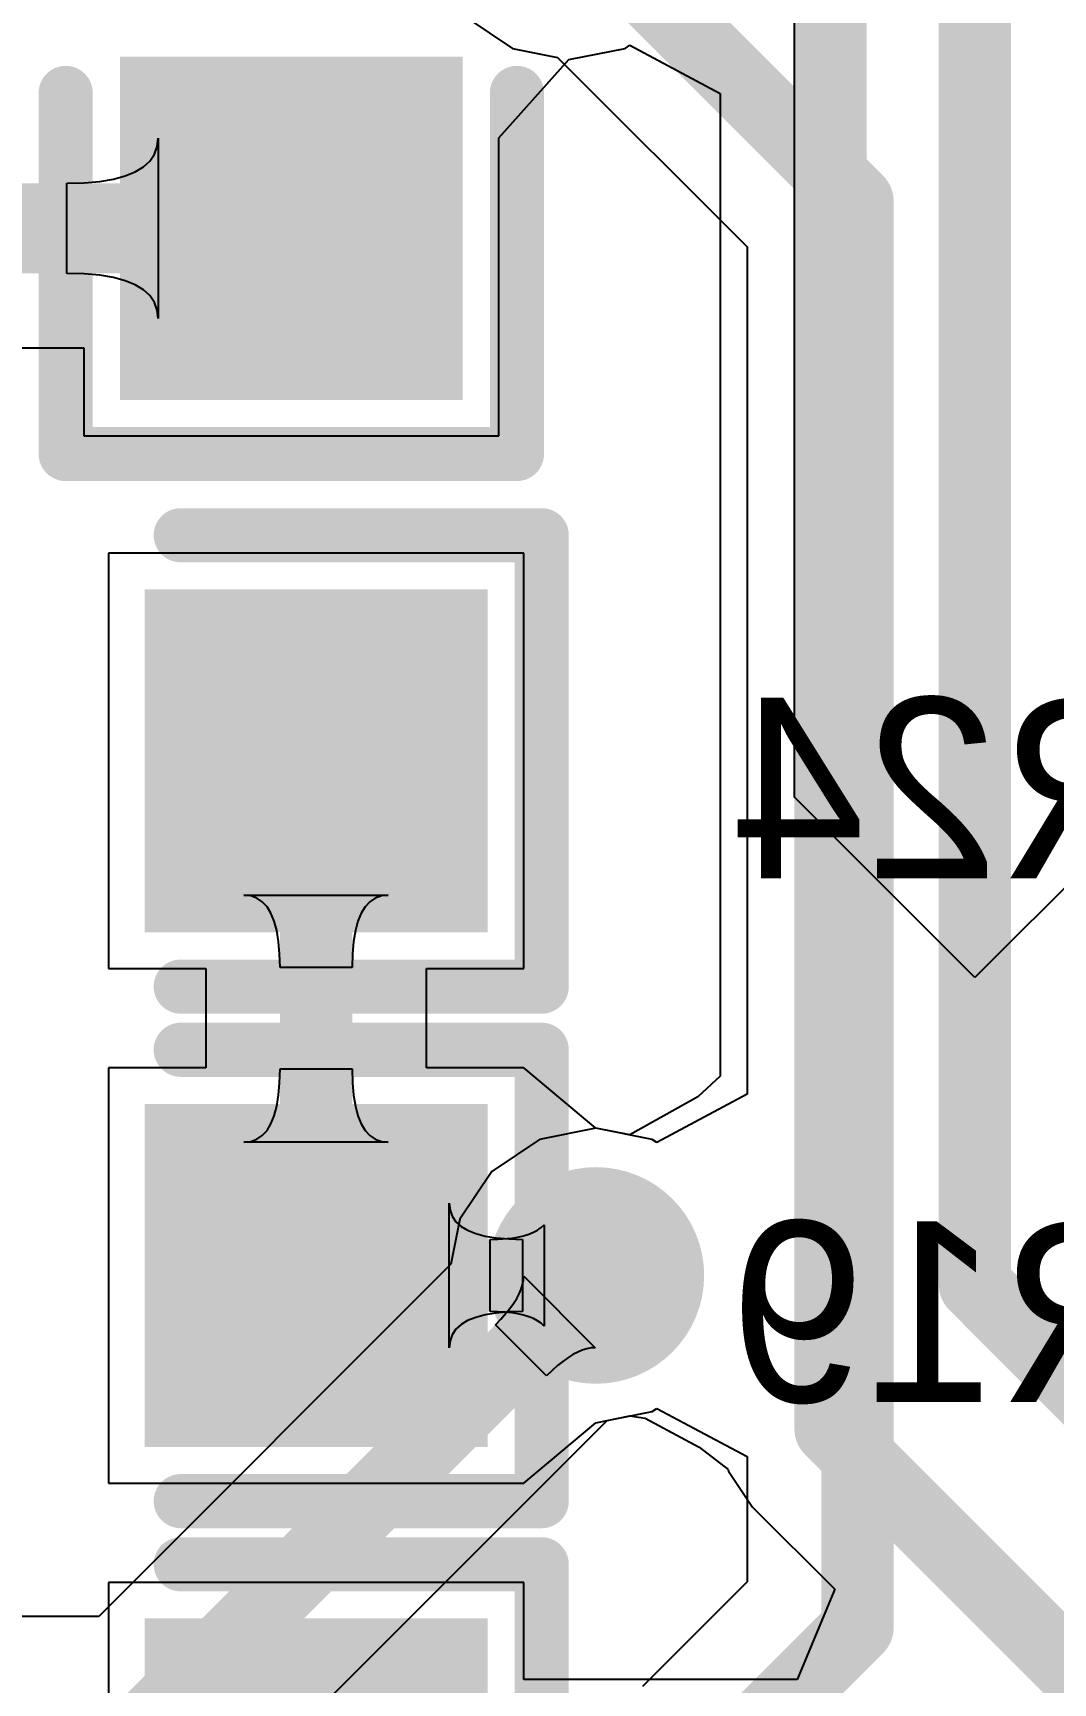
# Model space of a CAD drawing. Header units: millimetres. Extents: x -48 to 118, y -9 to 132.
# Drawn here: x 104.842 to 107.713, y 82.826 to 87.468 of the extents above; entities that cross this region are included whole.
import ezdxf

# ---------------------------------------------------------------- set-up
doc = ezdxf.new("R2010")
doc.units = ezdxf.units.MM
for name, color, linetype in [('BottomLayer', 5, 'Continuous'), ('BottomOverlay', 54, 'Continuous'), ('BottomPaste', 16, 'Continuous'), ('BottomSolder', 6, 'Continuous'), ('MultiLayer', 9, 'Continuous'), ('TopLayer', 1, 'Continuous'), ('TopSolder', 216, 'Continuous'), ('ViaHoleLayer', 16, 'Continuous')]:
    doc.layers.add(name, color=color, linetype=linetype)

# ---------------------------------------------------------------- blocks, each defined once
blk = doc.blocks.new('R0603_B_60')
at = {"layer": 'BottomLayer'}
for points in [[(-0.381, -0.38100508), (0.381, -0.38100508), (-0.381, 0.38099492), (0.381, 0.38099492)], [(1.143, -0.38100508), (1.905, -0.38100508), (1.143, 0.38099492), (1.905, 0.38099492)]]:
    blk.add_solid(points, dxfattribs=at)
at = {"layer": 'BottomOverlay', "const_width": 0.1524}
for points in [[(-0.635, 0.63499492), (-0.635, -0.63500508)], [(-0.635, 0.63499492), (0.381, 0.63499492)], [(1.143, 0.63499492), (2.159, 0.63499492)], [(2.159, 0.63499492), (2.159, -0.63500508)], [(-0.635, -0.63500508), (0.381, -0.63500508)], [(1.143, -0.63500508), (2.159, -0.63500508)]]:
    blk.add_lwpolyline(points, dxfattribs=at)
at = {"layer": 'BottomOverlay', "const_width": 0.07619999999999999}
for points in [[(-0.6730999999999999, 0.63499492, 1), (-0.5969, 0.63499492, 1)], [(-0.6730999999999999, 0.63499492, 1), (-0.5969, 0.63499492, 1)], [(0.3429, 0.63499492, 1), (0.4191, 0.63499492, 1)], [(1.1049, 0.63499492, 1), (1.1811, 0.63499492, 1)], [(2.1209, 0.63499492, 1), (2.1971, 0.63499492, 1)], [(2.1209, 0.63499492, 1), (2.1971, 0.63499492, 1)], [(-0.6730999999999999, -0.63500508, 1), (-0.5969, -0.63500508, 1)], [(-0.6730999999999999, -0.63500508, 1), (-0.5969, -0.63500508, 1)], [(0.3429, -0.63500508, 1), (0.4191, -0.63500508, 1)], [(1.1049, -0.63500508, 1), (1.1811, -0.63500508, 1)], [(2.1209, -0.63500508, 1), (2.1971, -0.63500508, 1)], [(2.1209, -0.63500508, 1), (2.1971, -0.63500508, 1)]]:
    blk.add_lwpolyline(points, format="xyb", close=True, dxfattribs=at)
at = {"layer": 'BottomPaste'}
for points in [[(-0.381, -0.38100508), (0.381, -0.38100508), (-0.381, 0.38099492), (0.381, 0.38099492)], [(1.143, -0.38100508), (1.905, -0.38100508), (1.143, 0.38099492), (1.905, 0.38099492)]]:
    blk.add_solid(points, dxfattribs=at)
at = {"layer": 'BottomSolder'}
for points in [[(-0.4826, -0.48260508), (0.4826, -0.48260508), (-0.4826, 0.48259492), (0.4826, 0.48259492)], [(1.0414, -0.48260508), (2.0066, -0.48260508), (1.0414, 0.48259492), (2.0066, 0.48259492)]]:
    blk.add_solid(points, dxfattribs=at)
blk = doc.blocks.new('R0603_B_65')
at = {"layer": 'BottomLayer'}
for points in [[(-0.38099492, -0.381), (0.38100508, -0.381), (-0.38099492, 0.381), (0.38100508, 0.381)], [(1.14300508, -0.381), (1.90500508, -0.381), (1.14300508, 0.381), (1.90500508, 0.381)]]:
    blk.add_solid(points, dxfattribs=at)
at = {"layer": 'BottomOverlay', "const_width": 0.1524}
for points in [[(-0.63499492, -0.635), (-0.63499492, 0.635)], [(-0.63499492, 0.635), (0.38100508, 0.635)], [(1.14300508, 0.635), (2.15900508, 0.635)], [(2.15900508, -0.635), (2.15900508, 0.635)], [(-0.63499492, -0.635), (0.38100508, -0.635)], [(1.14300508, -0.635), (2.15900508, -0.635)]]:
    blk.add_lwpolyline(points, dxfattribs=at)
at = {"layer": 'BottomOverlay', "const_width": 0.07619999999999999}
for points in [[(-0.6730949199999999, 0.635, 1), (-0.59689492, 0.635, 1)], [(-0.6730949199999999, 0.635, 1), (-0.59689492, 0.635, 1)], [(0.34290508, 0.635, 1), (0.41910508, 0.635, 1)], [(1.10490508, 0.635, 1), (1.18110508, 0.635, 1)], [(2.12090508, 0.635, 1), (2.19710508, 0.635, 1)], [(2.12090508, 0.635, 1), (2.19710508, 0.635, 1)], [(-0.6730949199999999, -0.635, 1), (-0.59689492, -0.635, 1)], [(-0.6730949199999999, -0.635, 1), (-0.59689492, -0.635, 1)], [(0.34290508, -0.635, 1), (0.41910508, -0.635, 1)], [(1.10490508, -0.635, 1), (1.18110508, -0.635, 1)], [(2.12090508, -0.635, 1), (2.19710508, -0.635, 1)], [(2.12090508, -0.635, 1), (2.19710508, -0.635, 1)]]:
    blk.add_lwpolyline(points, format="xyb", close=True, dxfattribs=at)
at = {"layer": 'BottomPaste'}
for points in [[(-0.38099492, -0.381), (0.38100508, -0.381), (-0.38099492, 0.381), (0.38100508, 0.381)], [(1.14300508, -0.381), (1.90500508, -0.381), (1.14300508, 0.381), (1.90500508, 0.381)]]:
    blk.add_solid(points, dxfattribs=at)
at = {"layer": 'BottomSolder'}
for points in [[(-0.48259492, -0.4826), (0.48260508, -0.4826), (-0.48259492, 0.4826), (0.48260508, 0.4826)], [(1.04140508, -0.4826), (2.00660508, -0.4826), (1.04140508, 0.4826), (2.00660508, 0.4826)]]:
    blk.add_solid(points, dxfattribs=at)
blk = doc.blocks.new('R0603_B_71')
at = {"layer": 'BottomLayer'}
for points in [[(-0.38099492, -0.381), (0.38100508, -0.381), (-0.38099492, 0.381), (0.38100508, 0.381)], [(1.14300508, -0.381), (1.90500508, -0.381), (1.14300508, 0.381), (1.90500508, 0.381)]]:
    blk.add_solid(points, dxfattribs=at)
at = {"layer": 'BottomOverlay', "const_width": 0.1524}
for points in [[(-0.63499492, -0.635), (-0.63499492, 0.635)], [(-0.63499492, 0.635), (0.38100508, 0.635)], [(1.14300508, 0.635), (2.15900508, 0.635)], [(2.15900508, -0.635), (2.15900508, 0.635)], [(-0.63499492, -0.635), (0.38100508, -0.635)], [(1.14300508, -0.635), (2.15900508, -0.635)]]:
    blk.add_lwpolyline(points, dxfattribs=at)
at = {"layer": 'BottomOverlay', "const_width": 0.07619999999999999}
for points in [[(-0.6730949199999999, 0.635, 1), (-0.59689492, 0.635, 1)], [(-0.6730949199999999, 0.635, 1), (-0.59689492, 0.635, 1)], [(0.34290508, 0.635, 1), (0.41910508, 0.635, 1)], [(1.10490508, 0.635, 1), (1.18110508, 0.635, 1)], [(2.12090508, 0.635, 1), (2.19710508, 0.635, 1)], [(2.12090508, 0.635, 1), (2.19710508, 0.635, 1)], [(-0.6730949199999999, -0.635, 1), (-0.59689492, -0.635, 1)], [(-0.6730949199999999, -0.635, 1), (-0.59689492, -0.635, 1)], [(0.34290508, -0.635, 1), (0.41910508, -0.635, 1)], [(1.10490508, -0.635, 1), (1.18110508, -0.635, 1)], [(2.12090508, -0.635, 1), (2.19710508, -0.635, 1)], [(2.12090508, -0.635, 1), (2.19710508, -0.635, 1)]]:
    blk.add_lwpolyline(points, format="xyb", close=True, dxfattribs=at)
at = {"layer": 'BottomPaste'}
for points in [[(-0.38099492, -0.381), (0.38100508, -0.381), (-0.38099492, 0.381), (0.38100508, 0.381)], [(1.14300508, -0.381), (1.90500508, -0.381), (1.14300508, 0.381), (1.90500508, 0.381)]]:
    blk.add_solid(points, dxfattribs=at)
at = {"layer": 'BottomSolder'}
for points in [[(-0.48259492, -0.4826), (0.48260508, -0.4826), (-0.48259492, 0.4826), (0.48260508, 0.4826)], [(1.04140508, -0.4826), (2.00660508, -0.4826), (1.04140508, 0.4826), (2.00660508, 0.4826)]]:
    blk.add_solid(points, dxfattribs=at)
blk = doc.blocks.new('R0603_B_76')
at = {"layer": 'BottomLayer'}
for points in [[(-0.381, -0.381), (0.381, -0.381), (-0.381, 0.381), (0.381, 0.381)], [(1.143, -0.381), (1.905, -0.381), (1.143, 0.381), (1.905, 0.381)]]:
    blk.add_solid(points, dxfattribs=at)
at = {"layer": 'BottomOverlay', "const_width": 0.1524}
for points in [[(-0.635, -0.635), (-0.635, 0.635)], [(-0.635, 0.635), (0.381, 0.635)], [(1.143, 0.635), (2.159, 0.635)], [(2.159, -0.635), (2.159, 0.635)], [(-0.635, -0.635), (0.381, -0.635)], [(1.143, -0.635), (2.159, -0.635)]]:
    blk.add_lwpolyline(points, dxfattribs=at)
at = {"layer": 'BottomOverlay', "const_width": 0.07619999999999999}
for points in [[(-0.6730999999999999, 0.635, 1), (-0.5969, 0.635, 1)], [(-0.6730999999999999, 0.635, 1), (-0.5969, 0.635, 1)], [(0.3429, 0.635, 1), (0.4191, 0.635, 1)], [(1.1049, 0.635, 1), (1.1811, 0.635, 1)], [(2.1209, 0.635, 1), (2.1971, 0.635, 1)], [(2.1209, 0.635, 1), (2.1971, 0.635, 1)], [(-0.6730999999999999, -0.635, 1), (-0.5969, -0.635, 1)], [(-0.6730999999999999, -0.635, 1), (-0.5969, -0.635, 1)], [(0.3429, -0.635, 1), (0.4191, -0.635, 1)], [(1.1049, -0.635, 1), (1.1811, -0.635, 1)], [(2.1209, -0.635, 1), (2.1971, -0.635, 1)], [(2.1209, -0.635, 1), (2.1971, -0.635, 1)]]:
    blk.add_lwpolyline(points, format="xyb", close=True, dxfattribs=at)
at = {"layer": 'BottomPaste'}
for points in [[(-0.381, -0.381), (0.381, -0.381), (-0.381, 0.381), (0.381, 0.381)], [(1.143, -0.381), (1.905, -0.381), (1.143, 0.381), (1.905, 0.381)]]:
    blk.add_solid(points, dxfattribs=at)
at = {"layer": 'BottomSolder'}
for points in [[(-0.4826, -0.4826), (0.4826, -0.4826), (-0.4826, 0.4826), (0.4826, 0.4826)], [(1.0414, -0.4826), (2.0066, -0.4826), (1.0414, 0.4826), (2.0066, 0.4826)]]:
    blk.add_solid(points, dxfattribs=at)

msp = doc.modelspace()

# ---------------------------------------------------------------- linework, layer by layer
at = {"layer": 'BottomLayer'}
for p, q in [((106.34980254, 87.3934371), (106.50836966, 87.42497881999999)), ((106.34980254, 87.3934371), (106.50836966, 87.42497881999999)), ((106.50836966, 87.42497881999999), (106.52162846, 87.43383834)), ((106.50836966, 87.42497881999999), (106.52162846, 87.43383834)), ((106.52162846, 87.43383834), (106.77562846, 87.29807025999999)), ((106.52162846, 87.43383834), (106.77562846, 87.29807025999999)), ((106.1530008, 87.17360518), (106.34980254, 87.3934371)), ((106.1530008, 87.17360518), (106.34980254, 87.3934371)), ((106.77562846, 87.29807025999999), (106.77562846, 84.53304404)), ((106.77562846, 87.29807025999999), (106.77562846, 84.53304404)), ((105.18361488, 87.12707999999999), (105.19132632, 87.14867)), ((105.19132632, 87.14867), (105.1938968, 87.1728)), ((105.1938968, 87.1728), (105.1938968, 86.6648)), ((106.1530008, 86.33458983999999), (106.1530008, 87.17360518)), ((106.1530008, 86.33458983999999), (106.1530008, 87.17360518)), ((105.15276912, 87.09151999999999), (105.17076248, 87.10803)), ((105.17076248, 87.10803), (105.18361488, 87.12707999999999)), ((105.02938608, 87.05087999999999), (105.06794328, 87.05722999999999)), ((105.06794328, 87.05722999999999), (105.10135952, 87.06612)), ((105.10135952, 87.06612), (105.1296348, 87.07755)), ((105.1296348, 87.07755), (105.15276912, 87.09151999999999)), ((104.9368488, 87.0458), (104.98568792, 87.04706999999999)), ((104.9368488, 86.7918), (104.9368488, 87.0458)), ((104.98568792, 87.04706999999999), (105.02938608, 87.05087999999999)), ((104.98568792, 86.79052999999999), (104.9368488, 86.7918)), ((105.02938608, 86.78671999999999), (104.98568792, 86.79052999999999)), ((105.06794328, 86.78036999999999), (105.02938608, 86.78671999999999)), ((105.10135952, 86.77148), (105.06794328, 86.78036999999999)), ((105.1296348, 86.76004999999999), (105.10135952, 86.77148)), ((105.15276912, 86.74607999999999), (105.1296348, 86.76004999999999)), ((105.17076248, 86.72957), (105.15276912, 86.74607999999999)), ((105.18361488, 86.71051999999999), (105.17076248, 86.72957)), ((105.19132632, 86.68893), (105.18361488, 86.71051999999999)), ((105.1938968, 86.6648), (105.19132632, 86.68893)), ((104.6988, 86.58213062), (104.9846008, 86.58213062)), ((104.6988, 86.58213062), (104.9846008, 86.58213062)), ((104.9846008, 86.58213062), (104.9846008, 86.33458983999999)), ((104.9846008, 86.58213062), (104.9846008, 86.33458983999999)), ((104.9846008, 86.33458983999999), (106.1530008, 86.33458983999999)), ((104.9846008, 86.33458983999999), (106.1530008, 86.33458983999999)), ((106.2228, 86.00439999999999), (105.0544, 86.00439999999999)), ((105.0544, 86.00439999999999), (105.0544, 84.836)), ((106.2228, 86.00439999999999), (105.0544, 86.00439999999999)), ((105.0544, 86.00439999999999), (105.0544, 84.836)), ((106.2228, 84.836), (106.2228, 86.00439999999999)), ((106.2228, 84.836), (106.2228, 86.00439999999999)), ((105.454704, 85.040216), (105.4354, 85.042248)), ((105.4354, 85.042248), (105.8418, 85.042248)), ((105.471976, 85.03412), (105.454704, 85.040216)), ((105.487216, 85.02395999999999), (105.471976, 85.03412)), ((105.500424, 85.00973599999999), (105.487216, 85.02395999999999)), ((105.5116, 84.99144799999999), (105.500424, 85.00973599999999)), ((105.776776, 85.00973599999999), (105.7656, 84.99144799999999)), ((105.789984, 85.02395999999999), (105.776776, 85.00973599999999)), ((105.805224, 85.03412), (105.789984, 85.02395999999999)), ((105.822496, 85.040216), (105.805224, 85.03412)), ((105.8418, 85.042248), (105.822496, 85.040216)), ((105.520744, 84.969096), (105.5116, 84.99144799999999)), ((105.527856, 84.94268), (105.520744, 84.969096)), ((105.756456, 84.969096), (105.749344, 84.94268)), ((105.7656, 84.99144799999999), (105.756456, 84.969096)), ((105.532936, 84.9122), (105.527856, 84.94268)), ((105.749344, 84.94268), (105.744264, 84.9122)), ((105.535984, 84.877656), (105.532936, 84.9122)), ((105.537, 84.83904799999999), (105.535984, 84.877656)), ((105.741216, 84.877656), (105.7402, 84.83904799999999)), ((105.744264, 84.9122), (105.741216, 84.877656)), ((105.0544, 84.836), (105.32782846, 84.836)), ((105.0544, 84.836), (105.32782846, 84.836)), ((105.32782846, 84.836), (105.32782846, 84.55659999999999)), ((105.32782846, 84.836), (105.32782846, 84.55659999999999)), ((105.7402, 84.83904799999999), (105.537, 84.83904799999999)), ((105.94937154, 84.55659999999999), (105.94937154, 84.836)), ((105.94937154, 84.836), (106.2228, 84.836)), ((105.94937154, 84.55659999999999), (105.94937154, 84.836)), ((105.94937154, 84.836), (106.2228, 84.836)), ((105.32782846, 84.55659999999999), (105.05440508, 84.55659999999999)), ((105.05440508, 84.55659999999999), (105.05440508, 83.3882)), ((105.32782846, 84.55659999999999), (105.05440508, 84.55659999999999)), ((105.05440508, 84.55659999999999), (105.05440508, 83.3882)), ((105.535984, 84.51436488), (105.537, 84.553552)), ((105.537, 84.553552), (105.7402, 84.553552)), ((105.7402, 84.553552), (105.741216, 84.51436488)), ((106.22280508, 84.55659999999999), (105.94937154, 84.55659999999999)), ((106.22280508, 84.55659999999999), (105.94937154, 84.55659999999999)), ((106.42600254, 84.3867629), (106.22280508, 84.55660254)), ((106.22280508, 84.55660254), (106.22280508, 84.55659999999999)), ((106.42600254, 84.3867629), (106.22280508, 84.55660254)), ((106.22280508, 84.55660254), (106.22280508, 84.55659999999999)), ((105.532936, 84.47930271999999), (105.535984, 84.51436488)), ((105.741216, 84.51436488), (105.744264, 84.47930271999999)), ((106.77562846, 84.53304404), (106.71302762, 84.47478152)), ((106.77562846, 84.53304404), (106.71302762, 84.47478152)), ((105.527856, 84.44836552), (105.532936, 84.47930271999999)), ((105.744264, 84.47930271999999), (105.749344, 84.44836552)), ((106.71302762, 84.47478152), (106.52162592, 84.36774084)), ((106.71302762, 84.47478152), (106.52162592, 84.36774084)), ((105.5116, 84.398866), (105.520744, 84.42155328)), ((105.520744, 84.42155328), (105.527856, 84.44836552)), ((105.749344, 84.44836552), (105.756456, 84.42155328)), ((105.756456, 84.42155328), (105.7656, 84.398866)), ((105.471976, 84.35555391999999), (105.487216, 84.36586632)), ((105.487216, 84.36586632), (105.500424, 84.38030368)), ((105.500424, 84.38030368), (105.5116, 84.398866)), ((105.7656, 84.398866), (105.776776, 84.38030368)), ((105.776776, 84.38030368), (105.789984, 84.36586632)), ((105.789984, 84.36586632), (105.805224, 84.35555391999999)), ((106.52162592, 84.36774084), (106.42600254, 84.3867629)), ((106.52162592, 84.36774084), (106.42600254, 84.3867629)), ((105.4354, 84.347304), (105.454704, 84.34936648)), ((105.8418, 84.347304), (105.4354, 84.347304)), ((105.454704, 84.34936648), (105.471976, 84.35555391999999)), ((105.805224, 84.35555391999999), (105.822496, 84.34936648)), ((105.822496, 84.34936648), (105.8418, 84.347304)), ((106.01350908, 83.7692), (106.01350908, 84.17559999999999)), ((106.01350908, 84.17559999999999), (106.01557156, 84.156296)), ((106.01557156, 84.156296), (106.021759, 84.13902399999999)), ((106.021759, 84.13902399999999), (106.0320714, 84.123784)), ((106.0320714, 84.123784), (106.04650876, 84.110576)), ((106.04650876, 84.110576), (106.06507108, 84.09939999999999)), ((106.06507108, 84.09939999999999), (106.08775836, 84.090256)), ((106.08775836, 84.090256), (106.1145706, 84.08314399999999)), ((106.1145706, 84.08314399999999), (106.1455078, 84.078064)), ((106.18929232, 84.0776576), (106.20676244, 84.0805024)), ((106.20676244, 84.0805024), (106.22277206, 84.08416)), ((106.22277206, 84.08416), (106.23732118, 84.0886304)), ((106.23732118, 84.0886304), (106.25040472, 84.0939136)), ((106.25040472, 84.0939136), (106.26202776, 84.10000959999999)), ((106.26202776, 84.10000959999999), (106.27218776, 84.1069184)), ((106.27218776, 84.1069184), (106.28088726, 84.11464)), ((106.28088726, 84.11464), (106.28088726, 83.83015999999999)), ((106.12810372, 84.074), (106.14996296, 84.0744064)), ((106.12810372, 83.87079999999999), (106.12810372, 84.074)), ((106.1455078, 84.078064), (106.18056996, 84.07501599999999)), ((106.14996296, 84.0744064), (106.18929232, 84.0776576)), ((106.18056996, 84.07501599999999), (106.21975708, 84.074)), ((106.21975708, 84.074), (106.21975708, 83.87079999999999)), ((106.08775836, 83.85454399999999), (106.06507108, 83.8454)), ((106.1145706, 83.861656), (106.08775836, 83.85454399999999)), ((106.1455078, 83.86673599999999), (106.1145706, 83.861656)), ((106.17035916, 83.86917439999999), (106.12810372, 83.87079999999999)), ((106.18056996, 83.869784), (106.1455078, 83.86673599999999)), ((106.18929232, 83.86714239999999), (106.17035916, 83.86917439999999)), ((106.21975708, 83.87079999999999), (106.18056996, 83.869784)), ((106.20676244, 83.8642976), (106.18929232, 83.86714239999999)), ((106.22277206, 83.86063999999999), (106.20676244, 83.8642976)), ((106.23732118, 83.8561696), (106.22277206, 83.86063999999999)), ((106.25040472, 83.8508864), (106.23732118, 83.8561696)), ((106.26202776, 83.8447904), (106.25040472, 83.8508864)), ((106.021759, 83.805776), (106.01557156, 83.78850399999999)), ((106.0320714, 83.821016), (106.021759, 83.805776)), ((106.04650876, 83.83422399999999), (106.0320714, 83.821016)), ((106.06507108, 83.8454), (106.04650876, 83.83422399999999)), ((106.27218776, 83.83788159999999), (106.26202776, 83.8447904)), ((106.28088726, 83.83015999999999), (106.27218776, 83.83788159999999)), ((106.01557156, 83.78850399999999), (106.01350908, 83.7692)), ((106.42600254, 83.55803709999999), (106.52162846, 83.57705915999999)), ((106.42600254, 83.55803709999999), (106.52162846, 83.57705915999999)), ((106.52162846, 83.57705915999999), (106.5644173, 83.57091744)), ((106.52162846, 83.57705915999999), (106.5644173, 83.57091744)), ((106.5644173, 83.57091744), (106.7163474, 83.48923357999999)), ((106.5644173, 83.57091744), (106.7163474, 83.48923357999999)), ((106.22280508, 83.38819746), (106.42600254, 83.55803709999999)), ((106.22280508, 83.38819746), (106.42600254, 83.55803709999999)), ((106.7163474, 83.48923357999999), (106.7982497, 83.42686896)), ((106.7163474, 83.48923357999999), (106.7982497, 83.42686896)), ((105.05440508, 83.3882), (106.22280508, 83.3882)), ((105.05440508, 83.3882), (106.22280508, 83.3882)), ((106.22280508, 83.3882), (106.22280508, 83.38819746)), ((106.22280508, 83.3882), (106.22280508, 83.38819746)), ((106.7982497, 83.42686896), (106.79928348, 83.42167212)), ((106.7982497, 83.42686896), (106.79928348, 83.42167212)), ((106.79928348, 83.42167212), (106.8666519, 83.3208519)), ((106.79928348, 83.42167212), (106.8666519, 83.3208519)), ((106.8666519, 83.3208519), (107.09813226, 83.08937154)), ((106.8666519, 83.3208519), (107.09813226, 83.08937154)), ((106.22280508, 83.1088), (105.05440508, 83.1088)), ((105.05440508, 83.1088), (105.05440508, 81.9404)), ((106.22280508, 83.1088), (105.05440508, 83.1088)), ((105.05440508, 83.1088), (105.05440508, 81.9404)), ((106.22280508, 82.83537154), (106.22280508, 83.1088)), ((106.22280508, 82.83537154), (106.22280508, 83.1088)), ((107.09813226, 83.08937154), (106.99292038, 82.83537154)), ((107.09813226, 83.08937154), (106.99292038, 82.83537154)), ((106.99292038, 82.83537154), (106.22280508, 82.83537154)), ((106.99292038, 82.83537154), (106.22280508, 82.83537154))]:
    msp.add_line(p, q, dxfattribs=at)
for points, const_width in [([(107.4928, 83.94699999999999), (107.4928, 88.6968)], 0.2032), ([(107.0864, 83.5406), (107.0864, 88.11824134)], 0.2032), ([(104.1146, 86.91879999999999), (105.56879064, 86.91879999999999)], 0.254), ([(105.6386, 83.97240508), (105.6386, 85.4202)], 0.2032), ([(105.6386, 83.97240508), (105.63860508, 83.9724)], 0.2032), ([(105.63860508, 83.9724), (106.426, 83.9724)], 0.2032), ([(107.4928, 83.94699999999999), (108.1659, 83.2739)], 0.2032), ([(107.0864, 83.5406), (108.2294, 82.3976)], 0.2032)]:
    msp.add_lwpolyline(points, dxfattribs=dict(at, const_width=const_width))
for points, const_width in [([(105.50529064, 86.91879999999999, 1), (105.63229064, 86.91879999999999, 1)], 0.127), ([(105.5878, 85.4202, 1), (105.6894, 85.4202, 1)], 0.1016), ([(106.3244, 83.9724, 1), (106.5276, 83.9724, 1)], 0.2032), ([(105.5878, 83.97240508, 1), (105.6894, 83.97240508, 1)], 0.1016), ([(105.5878, 83.97240508, 1), (105.6894, 83.97240508, 1)], 0.1016), ([(105.58780508, 83.9724, 1), (105.68940508, 83.9724, 1)], 0.1016), ([(105.58780508, 83.9724, 1), (105.68940508, 83.9724, 1)], 0.1016), ([(106.3752, 83.9724, 1), (106.4768, 83.9724, 1)], 0.1016), ([(107.442, 83.94699999999999, 1), (107.5436, 83.94699999999999, 1)], 0.1016), ([(107.442, 83.94699999999999, 1), (107.5436, 83.94699999999999, 1)], 0.1016), ([(107.0356, 83.5406, 1), (107.1372, 83.5406, 1)], 0.1016), ([(107.0356, 83.5406, 1), (107.1372, 83.5406, 1)], 0.1016)]:
    msp.add_lwpolyline(points, format="xyb", close=True, dxfattribs=dict(at, const_width=const_width))
at = {"layer": 'BottomSolder', "const_width": 0.3048}
msp.add_lwpolyline([(106.2736, 83.9724, 1), (106.5784, 83.9724, 1)], format="xyb", close=True, dxfattribs=at)
at = {"layer": 'MultiLayer', "const_width": 0.2032}
msp.add_lwpolyline([(106.3244, 83.9724, 1), (106.5276, 83.9724, 1)], format="xyb", close=True, dxfattribs=at)
at = {"layer": 'TopLayer'}
for p, q in [((106.9848, 85.31859999999999), (106.9848, 87.52839999999999)), ((106.05680338, 87.51480083999999), (106.19123034, 87.42497881999999)), ((106.19123034, 87.42497881999999), (106.31842592, 87.39967788)), ((106.31842592, 87.39967788), (106.85182846, 86.86627534)), ((106.85182846, 86.86627534), (106.85182846, 84.48212973999999)), ((108.3818, 85.69959999999999), (107.4928, 84.8106)), ((107.4928, 84.8106), (106.9848, 85.31859999999999)), ((106.85182846, 84.48212973999999), (106.59782846, 84.34636166)), ((106.426, 84.3867629), (106.26743034, 84.35522118)), ((106.58456966, 84.35522118), (106.426, 84.3867629)), ((106.26743034, 84.35522118), (106.13300084, 84.26539916)), ((106.59782846, 84.34636166), (106.58456966, 84.35522118)), ((106.13300084, 84.26539916), (106.04317882, 84.13096965999999)), ((106.04317882, 84.13096965999999), (106.01787788, 84.00377408)), ((106.01787788, 84.00377408), (105.02727534, 83.01317154)), ((106.21591152, 83.93415775999999), (106.21982058, 83.94668757999999)), ((106.21982058, 83.94668757999999), (106.22211928, 83.95875765999999)), ((106.22211928, 83.95875765999999), (106.22281016, 83.970368)), ((106.22281016, 83.970368), (106.423968, 83.76921016)), ((106.19453742, 83.89381748), (106.20326994, 83.90772398)), ((106.20326994, 83.90772398), (106.21039464, 83.92117074)), ((106.21039464, 83.92117074), (106.21591152, 83.93415775999999)), ((106.1435139, 83.83359662), (106.15868278, 83.84934208)), ((106.15868278, 83.84934208), (106.18419454, 83.87945124)), ((106.18419454, 83.87945124), (106.19453742, 83.89381748)), ((106.28719662, 83.6899139), (106.1435139, 83.83359662)), ((106.37477074, 83.75679464), (106.36132398, 83.74966993999999)), ((106.38775776, 83.76231152), (106.37477074, 83.75679464)), ((106.40028758, 83.76622058), (106.38775776, 83.76231152)), ((106.41235766, 83.76851927999999), (106.40028758, 83.76622058)), ((106.423968, 83.76921016), (106.41235766, 83.76851927999999)), ((106.31822526, 83.7186413), (106.28719662, 83.6899139)), ((106.33305124, 83.73059454), (106.31822526, 83.7186413)), ((106.34741748, 83.74093742), (106.33305124, 83.73059454)), ((106.36132398, 83.74966993999999), (106.34741748, 83.74093742)), ((106.45737408, 83.56427787999999), (106.58456966, 83.58957882)), ((106.58456966, 83.58957882), (106.59782846, 83.59843834)), ((106.59782846, 83.59843834), (106.85182846, 83.46267026)), ((105.3757481, 82.4826519), (106.45737408, 83.56427787999999)), ((106.85182846, 83.46267026), (106.85182846, 83.11052719999999)), ((106.85182846, 83.11052719999999), (106.55732816, 82.81602436)), ((105.02727534, 83.01317154), (99.42800027999999, 83.01317154))]:
    msp.add_line(p, q, dxfattribs=at)
at = {"layer": 'TopLayer', "const_width": 0.2032}
for points in [[(106.3498, 87.8078), (107.1626, 86.99499999999999)], [(107.1626, 82.98179999999999), (107.1626, 86.99499999999999)], [(105.156, 82.7024), (106.426, 83.9724)], [(106.7054, 82.52459999999999), (107.1626, 82.98179999999999)]]:
    msp.add_lwpolyline(points, dxfattribs=at)
at = {"layer": 'TopLayer'}
for points, const_width in [([(107.1118, 86.99499999999999, 1), (107.2134, 86.99499999999999, 1)], 0.1016), ([(107.1118, 86.99499999999999, 1), (107.2134, 86.99499999999999, 1)], 0.1016), ([(106.3244, 83.9724, 1), (106.5276, 83.9724, 1)], 0.2032), ([(106.3752, 83.9724, 1), (106.4768, 83.9724, 1)], 0.1016), ([(107.1118, 82.98179999999999, 1), (107.2134, 82.98179999999999, 1)], 0.1016), ([(107.1118, 82.98179999999999, 1), (107.2134, 82.98179999999999, 1)], 0.1016)]:
    msp.add_lwpolyline(points, format="xyb", close=True, dxfattribs=dict(at, const_width=const_width))
at = {"layer": 'TopSolder', "const_width": 0.3048}
msp.add_lwpolyline([(106.2736, 83.9724, 1), (106.5784, 83.9724, 1)], format="xyb", close=True, dxfattribs=at)
at = {"layer": 'ViaHoleLayer', "const_width": 0.1016}
msp.add_lwpolyline([(106.3752, 83.9724, 1), (106.4768, 83.9724, 1)], format="xyb", close=True, dxfattribs=at)

# ---------------------------------------------------------------- block references
at = {"rotation": 90}
msp.add_blockref('R0603_B_60', (105.56879572, 86.91878983999999), dxfattribs=at)
for name, p in [('R0603_B_76', (104.1146, 85.4202)), ('R0603_B_71', (104.1146, 83.9724)), ('R0603_B_65', (104.1146, 82.52459999999999))]:
    msp.add_blockref(name, p)

# ---------------------------------------------------------------- texts
at = {"layer": 'BottomOverlay', "text_generation_flag": 2}
for s, p in [('R24', (108.0516, 85.08999999999999)), ('R19', (108.0516, 83.6168))]:
    msp.add_text(s, height=0.508, dxfattribs=at).set_placement(p)

doc.saveas('drawing.dxf')
